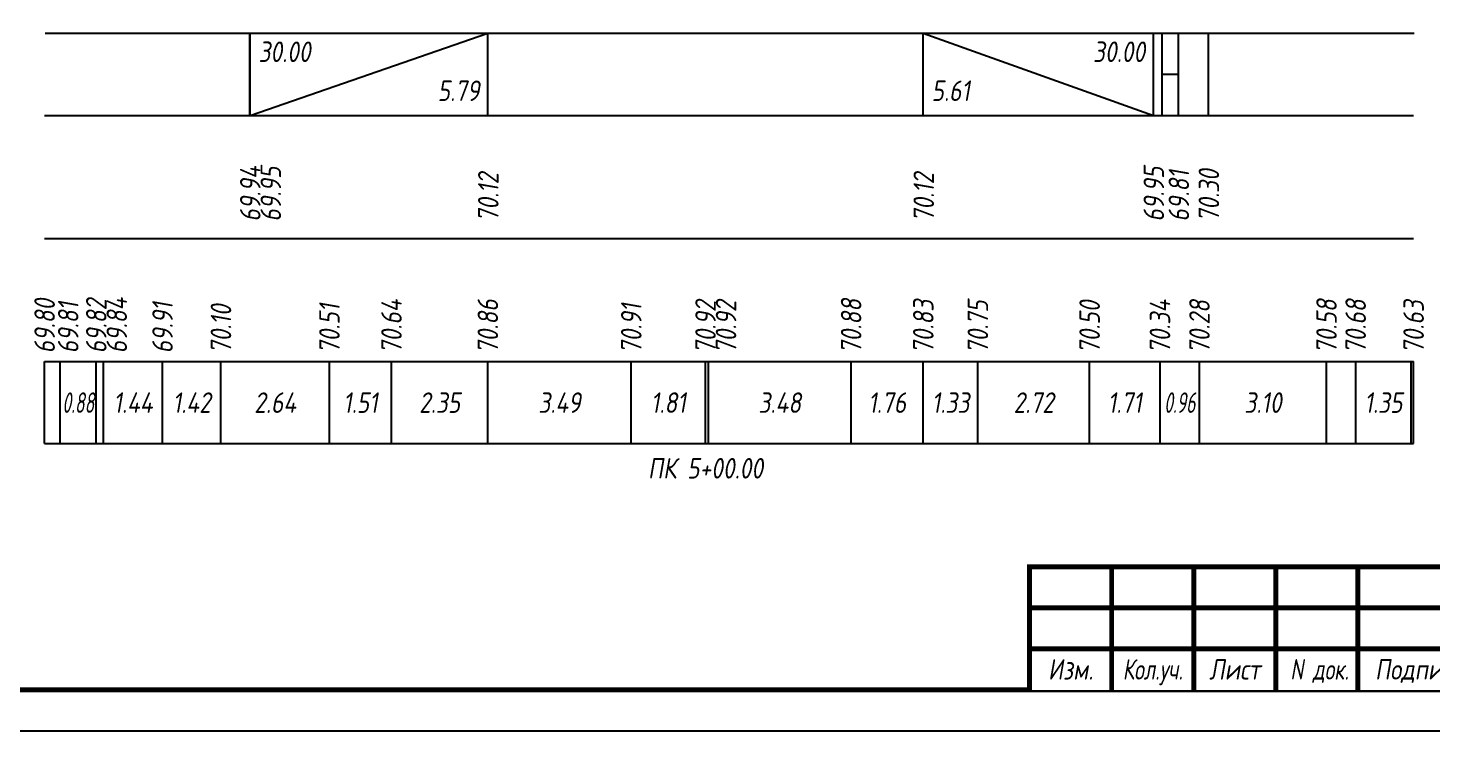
# Model space of a CAD drawing. Extents: x -717 to 1451, y -133302 to 233.
# Drawn here: x 77.9 to 249, y -8046.4 to -7960.8 of the extents above; entities that cross this region are included whole.
import ezdxf
from ezdxf.enums import TextEntityAlignment as Align

# ---------------------------------------------------------------- set-up
doc = ezdxf.new("R2010")
doc.units = 0
for name, color, linetype in [('Зарамочное оформление', 7, 'Continuous'), ('Код_510', 7, 'Continuous'), ('Код_516', 1, 'Continuous'), ('Подписи поперечников', 7, 'Continuous'), ('Таблица', 7, 'Continuous')]:
    doc.layers.add(name, color=color, linetype=linetype)
doc.styles.add('М', font='romand.shx', dxfattribs={"width": 0.8, "oblique": 10, "height": 2.5})

# ---------------------------------------------------------------- blocks, each defined once
blk = doc.blocks.new('Штамп')
at = {"linetype": 'Continuous'}
blk.add_wipeout([(199.95, -411.25), (384.95, -411.25), (384.95, -426.25), (199.95, -426.25)], dxfattribs=at).dxf.layer = 'Зарамочное оформление'
at = {"layer": 'Зарамочное оформление', "linetype": 'Continuous', "lineweight": -3, "const_width": 0.6, "flags": 128}
for points in [[(199.95, -426.25), (199.95, -411.25), (384.95, -411.25)], [(209.95, -411.25), (209.95, -426.25)], [(219.95, -411.25), (219.95, -426.25)], [(229.95, -411.25), (229.95, -426.25)], [(239.95, -411.25), (239.95, -426.25)], [(199.95, -416.25), (264.95, -416.25)], [(199.95, -421.25), (264.95, -421.25)]]:
    blk.add_lwpolyline(points, dxfattribs=at)
at = {"layer": 'Зарамочное оформление', "linetype": 'Continuous', "style": 'М', "oblique": 10}
for s, width, p in [('Изм.', 0.8, (204.95, -423.75)), ('Кол.уч.', 0.7, (214.95, -423.75)), ('Лист', 0.8, (224.95, -423.75)), ('N док.', 0.7, (235.28, -423.75)), ('Подпись', 0.8, (247.45, -423.75))]:
    blk.add_text(s, height=2.5, dxfattribs=dict(at, width=width)).set_placement(p, align=Align.MIDDLE_CENTER)
blk = doc.blocks.new('шифр')
blk.add_blockref('Штамп', (0, -7675))

msp = doc.modelspace()

# ---------------------------------------------------------------- linework, layer by layer
at = {"flags": 128}
msp.add_lwpolyline([(-30.054, -8046.421), (389.946, -8046.421), (389.946, -7749.421), (-30.054, -7749.421)], close=True, dxfattribs=at)
at = {"const_width": 0.6, "flags": 128}
msp.add_lwpolyline([(-10.054, -8041.421), (384.946, -8041.421), (384.946, -7754.421), (-10.054, -7754.421)], close=True, dxfattribs=at)
at = {"layer": 'Код_510'}
for p, q in [((79.946, -8011.421), (79.946, -8001.421)), ((81.844, -8011.421), (81.844, -8001.421)), ((86.236, -8011.421), (86.236, -8001.421)), ((87.128, -8011.421), (87.128, -8001.421)), ((94.309, -8011.421), (94.309, -8001.421)), ((101.431, -8011.421), (101.431, -8001.421)), ((114.647, -8011.421), (114.647, -8001.421)), ((122.205, -8011.421), (122.205, -8001.421)), ((133.948, -8011.421), (133.948, -8001.421)), ((151.421, -8011.421), (151.421, -8001.421)), ((160.466, -8011.421), (160.466, -8001.421)), ((160.829, -8011.421), (160.829, -8001.421)), ((178.208, -8011.421), (178.208, -8001.421)), ((187.002, -8011.421), (187.002, -8001.421)), ((193.649, -8011.421), (193.649, -8001.421)), ((207.266, -8011.421), (207.266, -8001.421)), ((215.839, -8011.421), (215.839, -8001.421)), ((220.649, -8011.421), (220.649, -8001.421)), ((236.124, -8011.421), (236.124, -8001.421)), ((239.681, -8011.421), (239.681, -8001.421)), ((246.445, -8011.421), (246.445, -8001.421)), ((246.742, -8011.421), (246.742, -8001.421))]:
    msp.add_line(p, q, dxfattribs=at)
at = {"layer": 'Код_516'}
for p, q in [((104.946, -7971.421), (104.946, -7961.421)), ((104.992, -7971.421), (104.992, -7961.421)), ((104.992, -7971.421), (133.948, -7961.421)), ((133.948, -7971.421), (133.948, -7961.421)), ((187.002, -7971.421), (187.002, -7961.421)), ((187.002, -7961.421), (215.031, -7971.421)), ((215.031, -7971.421), (215.031, -7961.421)), ((216.085, -7971.421), (216.085, -7961.421)), ((218.085, -7971.421), (218.085, -7961.421)), ((221.742, -7971.421), (221.742, -7961.421)), ((216.085, -7966.421), (218.085, -7966.421))]:
    msp.add_line(p, q, dxfattribs=at)
at = {"layer": 'Таблица'}
for p, q in [((80, -7961.421), (246.796, -7961.421)), ((79.946, -7971.421), (246.742, -7971.421)), ((79.946, -7986.421), (246.742, -7986.421)), ((79.946, -8001.421), (246.742, -8001.421)), ((79.946, -8011.421), (246.742, -8011.421))]:
    msp.add_line(p, q, dxfattribs=at)

# ---------------------------------------------------------------- texts
at = {"layer": 'Код_510', "style": 'М', "oblique": 10, "width": 0.8}
for s, p in [('69.80', (79.946, -8000.421)), ('69.81', (82.82, -8000.421)), ('69.82', (86.236, -8000.421)), ('69.84', (88.736, -8000.421)), ('69.91', (94.309, -8000.421)), ('70.10', (101.431, -8000.421)), ('70.51', (114.647, -8000.421)), ('70.64', (122.205, -8000.421)), ('70.86', (133.948, -8000.421)), ('70.91', (151.421, -8000.421)), ('70.92', (160.466, -8000.421)), ('70.92', (162.966, -8000.421)), ('70.88', (178.208, -8000.421)), ('70.83', (187.002, -8000.421)), ('70.75', (193.649, -8000.421)), ('70.50', (207.266, -8000.421)), ('70.34', (215.839, -8000.421)), ('70.28', (220.649, -8000.421)), ('70.58', (236.124, -8000.421)), ('70.68', (239.681, -8000.421)), ('70.63', (246.742, -8000.421))]:
    msp.add_text(s, height=2.5, rotation=90, dxfattribs=at).set_placement(p, align=Align.MIDDLE_LEFT)
at = {"layer": 'Код_510', "style": 'М', "oblique": 10}
for s, width, p in [('0.88', 0.6, (84.04, -8006.421)), ('1.44', 0.8, (90.718, -8006.421)), ('1.42', 0.8, (97.87, -8006.421)), ('2.64', 0.8, (108.039, -8006.421)), ('1.51', 0.8, (118.426, -8006.421)), ('2.35', 0.8, (128.076, -8006.421)), ('3.49', 0.8, (142.684, -8006.421)), ('1.81', 0.8, (155.943, -8006.421)), ('3.48', 0.8, (169.518, -8006.421)), ('1.76', 0.8, (182.605, -8006.421)), ('1.33', 0.8, (190.325, -8006.421)), ('2.72', 0.8, (200.457, -8006.421)), ('1.71', 0.8, (211.553, -8006.421)), ('0.96', 0.6, (218.244, -8006.421)), ('3.10', 0.8, (228.386, -8006.421)), ('1.35', 0.8, (243.063, -8006.421))]:
    msp.add_text(s, height=2.5, dxfattribs=dict(at, width=width)).set_placement(p, align=Align.MIDDLE_CENTER)
at = {"layer": 'Код_516', "style": 'М', "oblique": 10, "width": 0.8}
msp.add_text('30.00', height=2.5, dxfattribs=at).set_placement((105.992, -7962.421), align=Align.TOP_LEFT)
msp.add_text('30.00', height=2.5, dxfattribs=at).set_placement((214.031, -7962.421), align=Align.TOP_RIGHT)
msp.add_text('5.79', height=2.5, dxfattribs=at).set_placement((132.948, -7970.421), align=Align.BOTTOM_RIGHT)
msp.add_text('5.61', height=2.5, dxfattribs=at).set_placement((188.002, -7970.421), align=Align.BOTTOM_LEFT)
for s, p in [('69.94', (105, -7984.371)), ('69.95', (107.5, -7984.371)), ('70.12', (134.002, -7984.371)), ('70.12', (187.056, -7984.371)), ('69.95', (215.085, -7984.371)), ('69.81', (218.14, -7984.371)), ('70.30', (221.796, -7984.371))]:
    msp.add_text(s, height=2.5, rotation=90, dxfattribs=at).set_placement(p, align=Align.MIDDLE_LEFT)
at = {"layer": 'Подписи поперечников', "style": 'М', "oblique": 10, "width": 0.8}
msp.add_text('ПК 5+00.00', height=2.5, dxfattribs=at).set_placement((160.466, -8016.421), align=Align.BOTTOM_CENTER)

# ---------------------------------------------------------------- next in the draw order: block references
msp.add_blockref('шифр', (0, 59.829))

doc.saveas('drawing.dxf')
